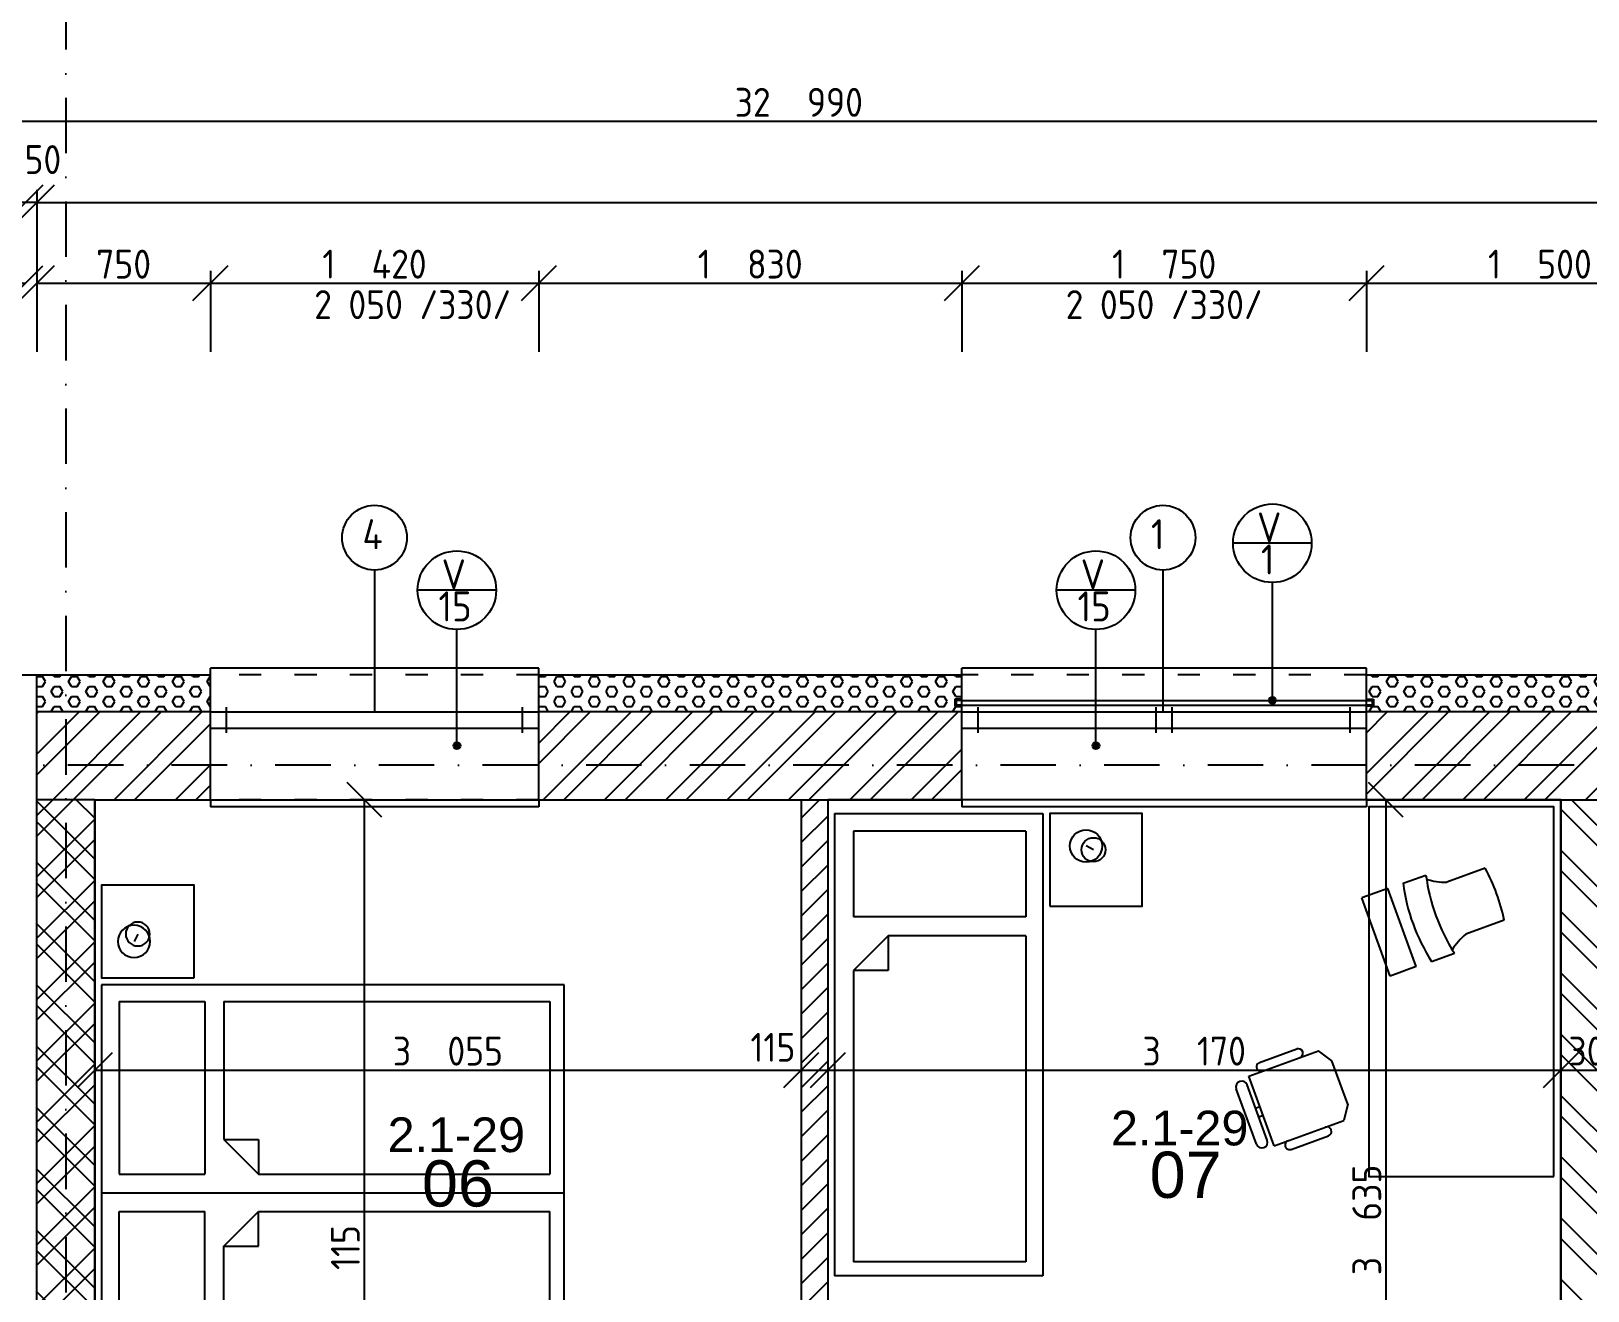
# Model space of a CAD drawing. Extents: x 4511820 to 5180432, y -1526536 to -944957.
# Drawn here: x 5007426 to 5014158, y -1247309 to -1241859 of the extents above; entities that cross this region are included whole.
import ezdxf

# ---------------------------------------------------------------- set-up
doc = ezdxf.new("R2010")
doc.units = 0
doc.header["$MEASUREMENT"] = 0
doc.linetypes.add('ACAD_ISO03W100', pattern=[30, 12, -18])
doc.linetypes.add('BODKOCIARKOVANA_3', pattern=[5.6, 3, -1.3, 0, -1.3])
doc.layers.get('0').update_dxf_attribs({"linetype": 'CONTINUOUS'})
doc.layers.get('Defpoints').update_dxf_attribs({"color": 61, "linetype": 'CONTINUOUS'})
for name, color, linetype in [('KÓTY', 4, 'CONTINUOUS'), ('MÚRY', 1, 'CONTINUOUS'), ('OKNÁ', 143, 'CONTINUOUS'), ('osi', 253, 'CONTINUOUS'), ('Plochy', 41, 'CONTINUOUS'), ('POPIS', 7, 'CONTINUOUS'), ('TENKÁ', 7, 'CONTINUOUS'), ('ZARIADENIE', 47, 'CONTINUOUS'), ('ŠRAFY', 82, 'CONTINUOUS')]:
    doc.layers.add(name, color=color, linetype=linetype)
doc.styles.add('ARIAL', font='arial.ttf')
doc.styles.add('STYLE1', font='isocp.shx')
doc.dimstyles.new('STANDARD-50', dxfattribs={"dimtxt": 125, "dimasz": 150, "dimexe": 10, "dimexo": 200, "dimgap": 20, "dimtad": 1, "dimdsep": 46, "dimlunit": 6, "dimtxsty": 'STYLE1', "dimblk1": 'OBLIQUE', "dimblk2": 'OBLIQUE', "dimsah": 1, "dimcen": 2.5, "dimse1": 1, "dimse2": 1, "dimadec": 0, "dimazin": 0, "dimtfac": 1, "dimtmove": 1, "dimatfit": 3, "dimldrblk": 'OBLIQUE', "dimfxl": 1, "dimtolj": 1, "dimtzin": 0, "dimarcsym": 0})
pattern_1 = [(45, (584112, 2493.08), (-132.5825215, 132.5825215), []), (45, (584200.39, 2493.08), (-132.5825215, 132.5825215), [])]
pattern_2 = [(0, (0, -89070.035), (0, 43.3012702), [25, -50]), (120, (0, -89070.035), (-37.5, -21.6506351), [25, -50]), (60, (25, -89070.035), (-37.5, 21.6506351), [25, -50])]

# ---------------------------------------------------------------- blocks, each defined once
blk = doc.blocks.new('_OBLIQUE')
at = {"color": 0, "linetype": 'ByBlock'}
blk.add_line((-0.5, -0.5), (0.5, 0.5), dxfattribs=at)
blk = doc.blocks.new('*D13954')
at = {"layer": 'Defpoints', "color": 0}
for p in [(5027241, -1241679.2), (4994251, -1242249.7), (4994251, -1242249.7)]:
    blk.add_point(p, dxfattribs=at)
at = {"layer": 'KÓTY', "color": 0, "lineweight": -2}
blk.add_line((5027241, -1242249.7), (4994251, -1242249.7), dxfattribs=at)
at = {"layer": 'KÓTY', "color": 0, "linetype": 'ByBlock', "lineweight": -2, "xscale": 150, "yscale": 150, "zscale": 150, "rotation": 180}
blk.add_blockref('_OBLIQUE', (4994251, -1242249.7), dxfattribs=at)
at = {"layer": 'KÓTY', "color": 0, "linetype": 'ByBlock', "lineweight": -2, "xscale": 150, "yscale": 150, "zscale": 150}
blk.add_blockref('_OBLIQUE', (5027241, -1242249.7), dxfattribs=at)
at = {"layer": 'KÓTY', "color": 0, "insert": (5010746, -1242167.1), "char_height": 125, "attachment_point": 5, "style": 'STYLE1'}
blk.add_mtext('\\A1;32ﾠ990', dxfattribs=at)
blk = doc.blocks.new('*D13955')
at = {"layer": 'Defpoints', "color": 0}
for p in [(5027241, -1242599.7), (5007451, -1244804.2), (5027241, -1244804.2)]:
    blk.add_point(p, dxfattribs=at)
at = {"layer": 'KÓTY', "color": 0, "lineweight": -2}
blk.add_line((5007451, -1242599.7), (5027241, -1242599.7), dxfattribs=at)
at = {"layer": 'KÓTY', "color": 0, "linetype": 'ByBlock', "lineweight": -2, "xscale": 150, "yscale": 150, "zscale": 150, "rotation": 180}
blk.add_blockref('_OBLIQUE', (5007451, -1242599.7), dxfattribs=at)
at = {"layer": 'KÓTY', "color": 0, "linetype": 'ByBlock', "lineweight": -2, "xscale": 150, "yscale": 150, "zscale": 150}
blk.add_blockref('_OBLIQUE', (5027241, -1242599.7), dxfattribs=at)
at = {"layer": 'KÓTY', "color": 0, "insert": (5017346, -1242517.1), "char_height": 125, "attachment_point": 5, "style": 'STYLE1'}
blk.add_mtext('\\A1;19ﾠ790', dxfattribs=at)
blk = doc.blocks.new('*D13956')
at = {"layer": 'Defpoints', "color": 0}
for p in [(5007401, -1242599.7), (5007401, -1244804.2), (5007451, -1244804.2)]:
    blk.add_point(p, dxfattribs=at)
at = {"layer": 'KÓTY', "color": 0, "lineweight": -2}
blk.add_line((5007451, -1242599.7), (5007401, -1242599.7), dxfattribs=at)
at = {"layer": 'KÓTY', "color": 0, "linetype": 'ByBlock', "lineweight": -2, "xscale": 150, "yscale": 150, "zscale": 150, "rotation": 180}
blk.add_blockref('_OBLIQUE', (5007401, -1242599.7), dxfattribs=at)
at = {"layer": 'KÓTY', "color": 0, "linetype": 'ByBlock', "lineweight": -2, "xscale": 150, "yscale": 150, "zscale": 150}
blk.add_blockref('_OBLIQUE', (5007451, -1242599.7), dxfattribs=at)
at = {"layer": 'KÓTY', "color": 0, "insert": (5007476.8, -1242414.7), "char_height": 125, "attachment_point": 5, "style": 'STYLE1'}
blk.add_mtext('\\A1;50', dxfattribs=at)
blk = doc.blocks.new('*D13957')
at = {"layer": 'Defpoints', "color": 0}
for p in [(4994251, -1242599.7), (4994251, -1244804.2), (5007401, -1244804.2)]:
    blk.add_point(p, dxfattribs=at)
at = {"layer": 'KÓTY', "color": 0, "lineweight": -2}
blk.add_line((5007401, -1242599.7), (4994251, -1242599.7), dxfattribs=at)
at = {"layer": 'KÓTY', "color": 0, "linetype": 'ByBlock', "lineweight": -2, "xscale": 150, "yscale": 150, "zscale": 150, "rotation": 180}
blk.add_blockref('_OBLIQUE', (4994251, -1242599.7), dxfattribs=at)
at = {"layer": 'KÓTY', "color": 0, "linetype": 'ByBlock', "lineweight": -2, "xscale": 150, "yscale": 150, "zscale": 150}
blk.add_blockref('_OBLIQUE', (5007401, -1242599.7), dxfattribs=at)
at = {"layer": 'KÓTY', "color": 0, "insert": (5000826, -1242517.1), "char_height": 125, "attachment_point": 5, "style": 'STYLE1'}
blk.add_mtext('\\A1;13ﾠ150', dxfattribs=at)
blk = doc.blocks.new('*D13964')
at = {"layer": 'Defpoints', "color": 0}
for p in [(5007401, -1242949.7), (5006651, -1244804.2), (5007401, -1244804.2)]:
    blk.add_point(p, dxfattribs=at)
at = {"layer": 'KÓTY', "color": 0, "lineweight": -2}
blk.add_line((5006651, -1242949.7), (5007401, -1242949.7), dxfattribs=at)
at = {"layer": 'KÓTY', "color": 0, "linetype": 'ByBlock', "lineweight": -2, "xscale": 150, "yscale": 150, "zscale": 150, "rotation": 180}
blk.add_blockref('_OBLIQUE', (5006651, -1242949.7), dxfattribs=at)
at = {"layer": 'KÓTY', "color": 0, "linetype": 'ByBlock', "lineweight": -2, "xscale": 150, "yscale": 150, "zscale": 150}
blk.add_blockref('_OBLIQUE', (5007401, -1242949.7), dxfattribs=at)
at = {"layer": 'KÓTY', "color": 0, "insert": (5007026, -1242867.2), "char_height": 125, "attachment_point": 5, "style": 'STYLE1'}
blk.add_mtext('\\A1;750', dxfattribs=at)
blk = doc.blocks.new('*D13965')
at = {"layer": 'Defpoints', "color": 0}
for p in [(5008201, -1242949.7), (5007451, -1244804.2), (5008201, -1244804.2)]:
    blk.add_point(p, dxfattribs=at)
at = {"layer": 'KÓTY', "color": 0, "lineweight": -2}
blk.add_line((5007451, -1242949.7), (5008201, -1242949.7), dxfattribs=at)
at = {"layer": 'KÓTY', "color": 0, "linetype": 'ByBlock', "lineweight": -2, "xscale": 150, "yscale": 150, "zscale": 150, "rotation": 180}
blk.add_blockref('_OBLIQUE', (5007451, -1242949.7), dxfattribs=at)
at = {"layer": 'KÓTY', "color": 0, "linetype": 'ByBlock', "lineweight": -2, "xscale": 150, "yscale": 150, "zscale": 150}
blk.add_blockref('_OBLIQUE', (5008201, -1242949.7), dxfattribs=at)
at = {"layer": 'KÓTY', "color": 0, "insert": (5007826, -1242867.2), "char_height": 125, "attachment_point": 5, "style": 'STYLE1'}
blk.add_mtext('\\A1;750', dxfattribs=at)
blk = doc.blocks.new('*D13966')
at = {"layer": 'Defpoints', "color": 0}
for p in [(5009621, -1242949.7), (5008201, -1244804.2), (5009621, -1244804.2)]:
    blk.add_point(p, dxfattribs=at)
at = {"layer": 'KÓTY', "color": 0, "lineweight": -2}
blk.add_line((5008201, -1242949.7), (5009621, -1242949.7), dxfattribs=at)
at = {"layer": 'KÓTY', "color": 0, "linetype": 'ByBlock', "lineweight": -2, "xscale": 150, "yscale": 150, "zscale": 150, "rotation": 180}
blk.add_blockref('_OBLIQUE', (5008201, -1242949.7), dxfattribs=at)
at = {"layer": 'KÓTY', "color": 0, "linetype": 'ByBlock', "lineweight": -2, "xscale": 150, "yscale": 150, "zscale": 150}
blk.add_blockref('_OBLIQUE', (5009621, -1242949.7), dxfattribs=at)
at = {"layer": 'KÓTY', "color": 0, "insert": (5008911, -1242867.1), "char_height": 125, "attachment_point": 5, "style": 'STYLE1'}
blk.add_mtext('\\A1;1ﾠ420', dxfattribs=at)
blk = doc.blocks.new('*D13967')
at = {"layer": 'Defpoints', "color": 0}
for p in [(5011451, -1242949.7), (5009621, -1244804.2), (5011451, -1244804.2)]:
    blk.add_point(p, dxfattribs=at)
at = {"layer": 'KÓTY', "color": 0, "lineweight": -2}
blk.add_line((5009621, -1242949.7), (5011451, -1242949.7), dxfattribs=at)
at = {"layer": 'KÓTY', "color": 0, "linetype": 'ByBlock', "lineweight": -2, "xscale": 150, "yscale": 150, "zscale": 150, "rotation": 180}
blk.add_blockref('_OBLIQUE', (5009621, -1242949.7), dxfattribs=at)
at = {"layer": 'KÓTY', "color": 0, "linetype": 'ByBlock', "lineweight": -2, "xscale": 150, "yscale": 150, "zscale": 150}
blk.add_blockref('_OBLIQUE', (5011451, -1242949.7), dxfattribs=at)
at = {"layer": 'KÓTY', "color": 0, "insert": (5010536, -1242867.1), "char_height": 125, "attachment_point": 5, "style": 'STYLE1'}
blk.add_mtext('\\A1;1ﾠ830', dxfattribs=at)
blk = doc.blocks.new('*D13968')
at = {"layer": 'Defpoints', "color": 0}
for p in [(5013201, -1242949.7), (5011451, -1244804.2), (5013201, -1244804.2)]:
    blk.add_point(p, dxfattribs=at)
at = {"layer": 'KÓTY', "color": 0, "lineweight": -2}
blk.add_line((5011451, -1242949.7), (5013201, -1242949.7), dxfattribs=at)
at = {"layer": 'KÓTY', "color": 0, "linetype": 'ByBlock', "lineweight": -2, "xscale": 150, "yscale": 150, "zscale": 150, "rotation": 180}
blk.add_blockref('_OBLIQUE', (5011451, -1242949.7), dxfattribs=at)
at = {"layer": 'KÓTY', "color": 0, "linetype": 'ByBlock', "lineweight": -2, "xscale": 150, "yscale": 150, "zscale": 150}
blk.add_blockref('_OBLIQUE', (5013201, -1242949.7), dxfattribs=at)
at = {"layer": 'KÓTY', "color": 0, "insert": (5012326, -1242867.1), "char_height": 125, "attachment_point": 5, "style": 'STYLE1'}
blk.add_mtext('\\A1;1ﾠ750', dxfattribs=at)
blk = doc.blocks.new('*D14083')
at = {"layer": 'Defpoints', "color": 0}
for p in [(5014701, -1242949.7), (5013201, -1244804.2), (5014701, -1244804.2)]:
    blk.add_point(p, dxfattribs=at)
at = {"layer": 'KÓTY', "color": 0, "lineweight": -2}
blk.add_line((5013201, -1242949.7), (5014701, -1242949.7), dxfattribs=at)
at = {"layer": 'KÓTY', "color": 0, "linetype": 'ByBlock', "lineweight": -2, "xscale": 150, "yscale": 150, "zscale": 150, "rotation": 180}
blk.add_blockref('_OBLIQUE', (5013201, -1242949.7), dxfattribs=at)
at = {"layer": 'KÓTY', "color": 0, "linetype": 'ByBlock', "lineweight": -2, "xscale": 150, "yscale": 150, "zscale": 150}
blk.add_blockref('_OBLIQUE', (5014701, -1242949.7), dxfattribs=at)
at = {"layer": 'KÓTY', "color": 0, "insert": (5013951, -1242867.1), "char_height": 125, "attachment_point": 5, "style": 'STYLE1'}
blk.add_mtext('\\A1;1ﾠ500', dxfattribs=at)
blk = doc.blocks.new('*D30517')
at = {"layer": 'Defpoints', "color": 0}
for p in [(5027241, -1241679.2), (4994251, -1242249.7), (4994251, -1242249.7)]:
    blk.add_point(p, dxfattribs=at)
at = {"layer": 'KÓTY', "color": 0, "lineweight": -2}
blk.add_line((5027241, -1242249.7), (4994251, -1242249.7), dxfattribs=at)
at = {"layer": 'KÓTY', "color": 0, "linetype": 'ByBlock', "lineweight": -2, "xscale": 150, "yscale": 150, "zscale": 150, "rotation": 180}
blk.add_blockref('_OBLIQUE', (4994251, -1242249.7), dxfattribs=at)
at = {"layer": 'KÓTY', "color": 0, "linetype": 'ByBlock', "lineweight": -2, "xscale": 150, "yscale": 150, "zscale": 150}
blk.add_blockref('_OBLIQUE', (5027241, -1242249.7), dxfattribs=at)
at = {"layer": 'KÓTY', "color": 0, "insert": (5010746, -1242167.1), "char_height": 125, "attachment_point": 5, "style": 'STYLE1'}
blk.add_mtext('\\A1;32ﾠ990', dxfattribs=at)
blk = doc.blocks.new('*D30518')
at = {"layer": 'Defpoints', "color": 0}
for p in [(5027241, -1242599.7), (5007451, -1244804.2), (5027241, -1244804.2)]:
    blk.add_point(p, dxfattribs=at)
at = {"layer": 'KÓTY', "color": 0, "lineweight": -2}
blk.add_line((5007451, -1242599.7), (5027241, -1242599.7), dxfattribs=at)
at = {"layer": 'KÓTY', "color": 0, "linetype": 'ByBlock', "lineweight": -2, "xscale": 150, "yscale": 150, "zscale": 150, "rotation": 180}
blk.add_blockref('_OBLIQUE', (5007451, -1242599.7), dxfattribs=at)
at = {"layer": 'KÓTY', "color": 0, "linetype": 'ByBlock', "lineweight": -2, "xscale": 150, "yscale": 150, "zscale": 150}
blk.add_blockref('_OBLIQUE', (5027241, -1242599.7), dxfattribs=at)
at = {"layer": 'KÓTY', "color": 0, "insert": (5017346, -1242517.1), "char_height": 125, "attachment_point": 5, "style": 'STYLE1'}
blk.add_mtext('\\A1;19ﾠ790', dxfattribs=at)
blk = doc.blocks.new('*D30519')
at = {"layer": 'Defpoints', "color": 0}
for p in [(5007401, -1242599.7), (5007401, -1244804.2), (5007451, -1244804.2)]:
    blk.add_point(p, dxfattribs=at)
at = {"layer": 'KÓTY', "color": 0, "lineweight": -2}
blk.add_line((5007451, -1242599.7), (5007401, -1242599.7), dxfattribs=at)
at = {"layer": 'KÓTY', "color": 0, "linetype": 'ByBlock', "lineweight": -2, "xscale": 150, "yscale": 150, "zscale": 150, "rotation": 180}
blk.add_blockref('_OBLIQUE', (5007401, -1242599.7), dxfattribs=at)
at = {"layer": 'KÓTY', "color": 0, "linetype": 'ByBlock', "lineweight": -2, "xscale": 150, "yscale": 150, "zscale": 150}
blk.add_blockref('_OBLIQUE', (5007451, -1242599.7), dxfattribs=at)
at = {"layer": 'KÓTY', "color": 0, "insert": (5007476.8, -1242414.7), "char_height": 125, "attachment_point": 5, "style": 'STYLE1'}
blk.add_mtext('\\A1;50', dxfattribs=at)
blk = doc.blocks.new('*D30520')
at = {"layer": 'Defpoints', "color": 0}
for p in [(4994251, -1242599.7), (4994251, -1244804.2), (5007401, -1244804.2)]:
    blk.add_point(p, dxfattribs=at)
at = {"layer": 'KÓTY', "color": 0, "lineweight": -2}
blk.add_line((5007401, -1242599.7), (4994251, -1242599.7), dxfattribs=at)
at = {"layer": 'KÓTY', "color": 0, "linetype": 'ByBlock', "lineweight": -2, "xscale": 150, "yscale": 150, "zscale": 150, "rotation": 180}
blk.add_blockref('_OBLIQUE', (4994251, -1242599.7), dxfattribs=at)
at = {"layer": 'KÓTY', "color": 0, "linetype": 'ByBlock', "lineweight": -2, "xscale": 150, "yscale": 150, "zscale": 150}
blk.add_blockref('_OBLIQUE', (5007401, -1242599.7), dxfattribs=at)
at = {"layer": 'KÓTY', "color": 0, "insert": (5000826, -1242517.1), "char_height": 125, "attachment_point": 5, "style": 'STYLE1'}
blk.add_mtext('\\A1;13ﾠ150', dxfattribs=at)
blk = doc.blocks.new('*D30528')
at = {"layer": 'Defpoints', "color": 0}
for p in [(5007401, -1242949.7), (5006651, -1244804.2), (5007401, -1244804.2)]:
    blk.add_point(p, dxfattribs=at)
at = {"layer": 'KÓTY', "color": 0, "lineweight": -2}
blk.add_line((5006651, -1242949.7), (5007401, -1242949.7), dxfattribs=at)
at = {"layer": 'KÓTY', "color": 0, "linetype": 'ByBlock', "lineweight": -2, "xscale": 150, "yscale": 150, "zscale": 150, "rotation": 180}
blk.add_blockref('_OBLIQUE', (5006651, -1242949.7), dxfattribs=at)
at = {"layer": 'KÓTY', "color": 0, "linetype": 'ByBlock', "lineweight": -2, "xscale": 150, "yscale": 150, "zscale": 150}
blk.add_blockref('_OBLIQUE', (5007401, -1242949.7), dxfattribs=at)
at = {"layer": 'KÓTY', "color": 0, "insert": (5007026, -1242867.2), "char_height": 125, "attachment_point": 5, "style": 'STYLE1'}
blk.add_mtext('\\A1;750', dxfattribs=at)
blk = doc.blocks.new('*D30529')
at = {"layer": 'Defpoints', "color": 0}
for p in [(5008201, -1242949.7), (5007451, -1244804.2), (5008201, -1244804.2)]:
    blk.add_point(p, dxfattribs=at)
at = {"layer": 'KÓTY', "color": 0, "lineweight": -2}
blk.add_line((5007451, -1242949.7), (5008201, -1242949.7), dxfattribs=at)
at = {"layer": 'KÓTY', "color": 0, "linetype": 'ByBlock', "lineweight": -2, "xscale": 150, "yscale": 150, "zscale": 150, "rotation": 180}
blk.add_blockref('_OBLIQUE', (5007451, -1242949.7), dxfattribs=at)
at = {"layer": 'KÓTY', "color": 0, "linetype": 'ByBlock', "lineweight": -2, "xscale": 150, "yscale": 150, "zscale": 150}
blk.add_blockref('_OBLIQUE', (5008201, -1242949.7), dxfattribs=at)
at = {"layer": 'KÓTY', "color": 0, "insert": (5007826, -1242867.2), "char_height": 125, "attachment_point": 5, "style": 'STYLE1'}
blk.add_mtext('\\A1;750', dxfattribs=at)
blk = doc.blocks.new('*D30530')
at = {"layer": 'Defpoints', "color": 0}
for p in [(5009621, -1242949.7), (5008201, -1244804.2), (5009621, -1244804.2)]:
    blk.add_point(p, dxfattribs=at)
at = {"layer": 'KÓTY', "color": 0, "lineweight": -2}
blk.add_line((5008201, -1242949.7), (5009621, -1242949.7), dxfattribs=at)
at = {"layer": 'KÓTY', "color": 0, "linetype": 'ByBlock', "lineweight": -2, "xscale": 150, "yscale": 150, "zscale": 150, "rotation": 180}
blk.add_blockref('_OBLIQUE', (5008201, -1242949.7), dxfattribs=at)
at = {"layer": 'KÓTY', "color": 0, "linetype": 'ByBlock', "lineweight": -2, "xscale": 150, "yscale": 150, "zscale": 150}
blk.add_blockref('_OBLIQUE', (5009621, -1242949.7), dxfattribs=at)
at = {"layer": 'KÓTY', "color": 0, "insert": (5008911, -1242867.1), "char_height": 125, "attachment_point": 5, "style": 'STYLE1'}
blk.add_mtext('\\A1;1ﾠ420', dxfattribs=at)
blk = doc.blocks.new('*D30531')
at = {"layer": 'Defpoints', "color": 0}
for p in [(5011451, -1242949.7), (5009621, -1244804.2), (5011451, -1244804.2)]:
    blk.add_point(p, dxfattribs=at)
at = {"layer": 'KÓTY', "color": 0, "lineweight": -2}
blk.add_line((5009621, -1242949.7), (5011451, -1242949.7), dxfattribs=at)
at = {"layer": 'KÓTY', "color": 0, "linetype": 'ByBlock', "lineweight": -2, "xscale": 150, "yscale": 150, "zscale": 150, "rotation": 180}
blk.add_blockref('_OBLIQUE', (5009621, -1242949.7), dxfattribs=at)
at = {"layer": 'KÓTY', "color": 0, "linetype": 'ByBlock', "lineweight": -2, "xscale": 150, "yscale": 150, "zscale": 150}
blk.add_blockref('_OBLIQUE', (5011451, -1242949.7), dxfattribs=at)
at = {"layer": 'KÓTY', "color": 0, "insert": (5010536, -1242867.1), "char_height": 125, "attachment_point": 5, "style": 'STYLE1'}
blk.add_mtext('\\A1;1ﾠ830', dxfattribs=at)
blk = doc.blocks.new('*D30532')
at = {"layer": 'Defpoints', "color": 0}
for p in [(5013201, -1242949.7), (5011451, -1244804.2), (5013201, -1244804.2)]:
    blk.add_point(p, dxfattribs=at)
at = {"layer": 'KÓTY', "color": 0, "lineweight": -2}
blk.add_line((5011451, -1242949.7), (5013201, -1242949.7), dxfattribs=at)
at = {"layer": 'KÓTY', "color": 0, "linetype": 'ByBlock', "lineweight": -2, "xscale": 150, "yscale": 150, "zscale": 150, "rotation": 180}
blk.add_blockref('_OBLIQUE', (5011451, -1242949.7), dxfattribs=at)
at = {"layer": 'KÓTY', "color": 0, "linetype": 'ByBlock', "lineweight": -2, "xscale": 150, "yscale": 150, "zscale": 150}
blk.add_blockref('_OBLIQUE', (5013201, -1242949.7), dxfattribs=at)
at = {"layer": 'KÓTY', "color": 0, "insert": (5012326, -1242867.1), "char_height": 125, "attachment_point": 5, "style": 'STYLE1'}
blk.add_mtext('\\A1;1ﾠ750', dxfattribs=at)
blk = doc.blocks.new('*D30533')
at = {"layer": 'Defpoints', "color": 0}
for p in [(5017951, -1242949.7), (5013201, -1244804.2), (5017951, -1244804.2)]:
    blk.add_point(p, dxfattribs=at)
at = {"layer": 'KÓTY', "color": 0, "lineweight": -2}
blk.add_line((5013201, -1242949.7), (5017951, -1242949.7), dxfattribs=at)
at = {"layer": 'KÓTY', "color": 0, "linetype": 'ByBlock', "lineweight": -2, "xscale": 150, "yscale": 150, "zscale": 150, "rotation": 180}
blk.add_blockref('_OBLIQUE', (5013201, -1242949.7), dxfattribs=at)
at = {"layer": 'KÓTY', "color": 0, "linetype": 'ByBlock', "lineweight": -2, "xscale": 150, "yscale": 150, "zscale": 150}
blk.add_blockref('_OBLIQUE', (5017951, -1242949.7), dxfattribs=at)
at = {"layer": 'KÓTY', "color": 0, "insert": (5015576, -1242867.1), "char_height": 125, "attachment_point": 5, "style": 'STYLE1'}
blk.add_mtext('\\A1;4ﾠ750', dxfattribs=at)
blk = doc.blocks.new('JEDNOPOSTEL')
at = {"layer": 'ZARIADENIE', "ltscale": 0.25}
for p, q in [((4449069, -1322230.2), (4447069, -1322230.2)), ((4447069, -1323130.2), (4447069, -1322230.2)), ((4449069, -1322230.2), (4449069, -1323130.2)), ((4449069, -1323130.2), (4447069, -1323130.2)), ((4448913, -1323349.6), (4448929.1, -1323317.4))]:
    blk.add_line(p, q, dxfattribs=at)
at = {"layer": 'ZARIADENIE', "color": 76, "ltscale": 0.25}
for p, q in [((4448390.6, -1322311.3), (4447130.6, -1322311.3)), ((4447130.6, -1323056.9), (4447130.6, -1322311.3)), ((4448540.6, -1322461.3), (4448390.6, -1322311.3)), ((4448390.6, -1322461.3), (4448390.6, -1322311.3)), ((4448992.6, -1322311.3), (4448623.3, -1322311.3)), ((4448623.3, -1323056.9), (4448623.3, -1322311.3)), ((4448992.6, -1323056.9), (4448992.6, -1322311.3)), ((4448540.6, -1322461.3), (4448390.6, -1322461.3)), ((4448540.6, -1323056.9), (4448540.6, -1322461.3)), ((4448540.6, -1323056.9), (4447130.6, -1323056.9)), ((4448992.6, -1323056.9), (4448623.3, -1323056.9))]:
    blk.add_line(p, q, dxfattribs=at)
at = {"layer": 'ZARIADENIE'}
blk.add_lwpolyline([(4448669, -1323160.2), (4448669, -1323560.2), (4449069, -1323560.2), (4449069, -1323160.2)], close=True, dxfattribs=at)
at = {"layer": 'ZARIADENIE', "ltscale": 0.25}
for centre, radius in [((4448929.1, -1323317.4), 69.7), ((4448913, -1323349.6), 51.9)]:
    blk.add_circle(centre, radius, dxfattribs=at)
blk = doc.blocks.new('DVOJPOSTEL')
at = {"layer": 'ZARIADENIE', "ltscale": 0.25}
for p, q in [((4444359, -1314665.2), (4444359, -1312665.2)), ((4444359, -1312665.2), (4446159, -1312665.2)), ((4445259, -1312665.2), (4445259, -1314665.2)), ((4446159, -1312665.2), (4446159, -1314665.2)), ((4444139.6, -1312821.2), (4444171.8, -1312805.1)), ((4446378.4, -1312821.2), (4446346.2, -1312805.1)), ((4446159, -1314665.2), (4444359, -1314665.2))]:
    blk.add_line(p, q, dxfattribs=at)
at = {"layer": 'ZARIADENIE', "color": 76, "ltscale": 0.25}
for p, q in [((4444432.3, -1312741.6), (4445177.9, -1312741.6)), ((4444432.3, -1312741.6), (4444432.3, -1313110.9)), ((4445177.9, -1312741.6), (4445177.9, -1313110.9)), ((4446085.7, -1312741.6), (4445340.1, -1312741.6)), ((4445340.1, -1312741.6), (4445340.1, -1313110.9)), ((4446085.7, -1312741.6), (4446085.7, -1313110.9)), ((4444432.3, -1313110.9), (4445177.9, -1313110.9)), ((4446085.7, -1313110.9), (4445340.1, -1313110.9)), ((4444432.3, -1313193.6), (4444432.3, -1314603.6)), ((4444432.3, -1313193.6), (4445027.9, -1313193.6)), ((4445027.9, -1313193.6), (4445177.9, -1313343.6)), ((4445027.9, -1313193.6), (4445027.9, -1313343.6)), ((4445490.1, -1313193.6), (4445340.1, -1313343.6)), ((4446085.7, -1313193.6), (4445490.1, -1313193.6)), ((4445490.1, -1313193.6), (4445490.1, -1313343.6)), ((4446085.7, -1313193.6), (4446085.7, -1314603.6)), ((4445027.9, -1313343.6), (4445177.9, -1313343.6)), ((4445177.9, -1313343.6), (4445177.9, -1314603.6)), ((4445340.1, -1313343.6), (4445340.1, -1314603.6)), ((4445490.1, -1313343.6), (4445340.1, -1313343.6)), ((4444432.3, -1314603.6), (4445177.9, -1314603.6)), ((4446085.7, -1314603.6), (4445340.1, -1314603.6))]:
    blk.add_line(p, q, dxfattribs=at)
at = {"layer": 'ZARIADENIE'}
for points in [[(4444329, -1313065.2), (4443929, -1313065.2), (4443929, -1312665.2), (4444329, -1312665.2)], [(4446189, -1313065.2), (4446589, -1313065.2), (4446589, -1312665.2), (4446189, -1312665.2)]]:
    blk.add_lwpolyline(points, close=True, dxfattribs=at)
at = {"layer": 'ZARIADENIE', "ltscale": 0.25}
for centre, radius in [((4444139.6, -1312821.2), 51.9), ((4444171.8, -1312805.1), 69.7), ((4446346.2, -1312805.1), 69.7), ((4446378.4, -1312821.2), 51.9)]:
    blk.add_circle(centre, radius, dxfattribs=at)
blk = doc.blocks.new('*D30976')
at = {"layer": 'Defpoints', "color": 0}
for p in [(5007701, -1246354), (5010756, -1246354), (5010756, -1246354)]:
    blk.add_point(p, dxfattribs=at)
at = {"layer": 'KÓTY', "color": 0, "lineweight": -2}
blk.add_line((5007701, -1246354), (5010756, -1246354), dxfattribs=at)
at = {"layer": 'KÓTY', "color": 0, "linetype": 'ByBlock', "lineweight": -2, "xscale": 150, "yscale": 150, "zscale": 150, "rotation": 180}
blk.add_blockref('_OBLIQUE', (5007701, -1246354), dxfattribs=at)
at = {"layer": 'KÓTY', "color": 0, "linetype": 'ByBlock', "lineweight": -2, "xscale": 150, "yscale": 150, "zscale": 150}
blk.add_blockref('_OBLIQUE', (5010756, -1246354), dxfattribs=at)
at = {"layer": 'KÓTY', "color": 0, "insert": (5009228.5, -1246271.5), "char_height": 125, "attachment_point": 5, "style": 'STYLE1'}
blk.add_mtext('\\A1;3ﾠ055', dxfattribs=at)
blk = doc.blocks.new('*D30977')
at = {"layer": 'Defpoints', "color": 0}
for p in [(5010756, -1246354), (5010871, -1246354), (5010871, -1246354)]:
    blk.add_point(p, dxfattribs=at)
at = {"layer": 'KÓTY', "color": 0, "lineweight": -2}
blk.add_line((5010756, -1246354), (5010871, -1246354), dxfattribs=at)
at = {"layer": 'KÓTY', "color": 0, "linetype": 'ByBlock', "lineweight": -2, "xscale": 150, "yscale": 150, "zscale": 150, "rotation": 180}
blk.add_blockref('_OBLIQUE', (5010756, -1246354), dxfattribs=at)
at = {"layer": 'KÓTY', "color": 0, "linetype": 'ByBlock', "lineweight": -2, "xscale": 150, "yscale": 150, "zscale": 150}
blk.add_blockref('_OBLIQUE', (5010871, -1246354), dxfattribs=at)
at = {"layer": 'KÓTY', "color": 0, "insert": (5010634, -1246255), "char_height": 125, "attachment_point": 5, "style": 'STYLE1'}
blk.add_mtext('\\A1;115', dxfattribs=at)
blk = doc.blocks.new('*D30978')
at = {"layer": 'Defpoints', "color": 0}
for p in [(5010871, -1246354), (5014041, -1246354), (5014041, -1246354)]:
    blk.add_point(p, dxfattribs=at)
at = {"layer": 'KÓTY', "color": 0, "lineweight": -2}
blk.add_line((5010871, -1246354), (5014041, -1246354), dxfattribs=at)
at = {"layer": 'KÓTY', "color": 0, "linetype": 'ByBlock', "lineweight": -2, "xscale": 150, "yscale": 150, "zscale": 150, "rotation": 180}
blk.add_blockref('_OBLIQUE', (5010871, -1246354), dxfattribs=at)
at = {"layer": 'KÓTY', "color": 0, "linetype": 'ByBlock', "lineweight": -2, "xscale": 150, "yscale": 150, "zscale": 150}
blk.add_blockref('_OBLIQUE', (5014041, -1246354), dxfattribs=at)
at = {"layer": 'KÓTY', "color": 0, "insert": (5012456, -1246271.5), "char_height": 125, "attachment_point": 5, "style": 'STYLE1'}
blk.add_mtext('\\A1;3ﾠ170', dxfattribs=at)
blk = doc.blocks.new('*D30979')
at = {"layer": 'Defpoints', "color": 0}
for p in [(5014041, -1246354), (5014341, -1246354), (5014341, -1246354)]:
    blk.add_point(p, dxfattribs=at)
at = {"layer": 'KÓTY', "color": 0, "lineweight": -2}
blk.add_line((5014041, -1246354), (5014341, -1246354), dxfattribs=at)
at = {"layer": 'KÓTY', "color": 0, "linetype": 'ByBlock', "lineweight": -2, "xscale": 150, "yscale": 150, "zscale": 150, "rotation": 180}
blk.add_blockref('_OBLIQUE', (5014041, -1246354), dxfattribs=at)
at = {"layer": 'KÓTY', "color": 0, "linetype": 'ByBlock', "lineweight": -2, "xscale": 150, "yscale": 150, "zscale": 150}
blk.add_blockref('_OBLIQUE', (5014341, -1246354), dxfattribs=at)
at = {"layer": 'KÓTY', "color": 0, "insert": (5014191, -1246271.5), "char_height": 125, "attachment_point": 5, "style": 'STYLE1'}
blk.add_mtext('\\A1;300', dxfattribs=at)
blk = doc.blocks.new('*D31067')
at = {"layer": 'Defpoints', "color": 0}
for p in [(5008867.5, -1245184.2), (5009907.5, -1245184.2), (5009907.5, -1249299.2)]:
    blk.add_point(p, dxfattribs=at)
at = {"layer": 'KÓTY', "color": 0, "lineweight": -2}
blk.add_line((5008867.5, -1249299.2), (5008867.5, -1245184.2), dxfattribs=at)
at = {"layer": 'KÓTY', "color": 0, "linetype": 'ByBlock', "lineweight": -2, "xscale": 150, "yscale": 150, "zscale": 150}
for p, rotation in [((5008867.5, -1245184.2), 90), ((5008867.5, -1249299.2), 270)]:
    blk.add_blockref('_OBLIQUE', p, dxfattribs=dict(at, rotation=rotation))
at = {"layer": 'KÓTY', "color": 0, "insert": (5008785, -1247241.7), "char_height": 125, "attachment_point": 5, "rotation": 90, "style": 'STYLE1'}
blk.add_mtext('\\A1;4ﾠ115', dxfattribs=at)
blk = doc.blocks.new('*D31086')
at = {"layer": 'Defpoints', "color": 0}
for p in [(5012834.5, -1245184.2), (5012834.5, -1248819.2), (5013285, -1248819.2)]:
    blk.add_point(p, dxfattribs=at)
at = {"layer": 'KÓTY', "color": 0, "lineweight": -2}
blk.add_line((5013285, -1245184.2), (5013285, -1248819.2), dxfattribs=at)
at = {"layer": 'KÓTY', "color": 0, "linetype": 'ByBlock', "lineweight": -2, "xscale": 150, "yscale": 150, "zscale": 150}
for p, rotation in [((5013285, -1245184.2), 90), ((5013285, -1248819.2), 270)]:
    blk.add_blockref('_OBLIQUE', p, dxfattribs=dict(at, rotation=rotation))
at = {"layer": 'KÓTY', "color": 0, "insert": (5013202.5, -1247001.7), "char_height": 125, "attachment_point": 5, "rotation": 90, "style": 'STYLE1'}
blk.add_mtext('\\A1;3ﾠ635', dxfattribs=at)

msp = doc.modelspace()

# ---------------------------------------------------------------- hatches: boundary and pattern name
at = {"layer": 'TENKÁ'}
h = msp.add_hatch(color=256, dxfattribs=at)
h.dxf.hatch_style = 1
h.paths.add_polyline_path([(5011451, -1244774.226), (5011426, -1244774.226), (5011426, -1244754.226), (5011451, -1244754.226), (5011451, -1244749.226), (5011421, -1244749.226), (5011421, -1244779.226), (5011451, -1244779.226)])
h = msp.add_hatch(color=256, dxfattribs=at)
h.dxf.hatch_style = 1
h.paths.add_polyline_path([(5012794, -1244739.226, 2.41421356), (5012809, -1244754.226, 0.41421356)])
h = msp.add_hatch(color=256, dxfattribs=at)
h.dxf.hatch_style = 1
h.paths.add_polyline_path([(5013201, -1244774.226), (5013226, -1244774.226), (5013226, -1244754.226), (5013201, -1244754.226), (5013201, -1244749.226), (5013231, -1244749.226), (5013231, -1244779.226), (5013201, -1244779.226)])
h = msp.add_hatch(color=256, dxfattribs=at)
h.dxf.hatch_style = 1
h.paths.add_polyline_path([(5009267.266, -1244934.9, 2.41421356), (5009282.266, -1244949.9, 0.41421356)])
h = msp.add_hatch(color=256, dxfattribs=at)
h.dxf.hatch_style = 1
h.paths.add_polyline_path([(5012031.12, -1244934.9, 2.41421356), (5012046.12, -1244949.9, 0.41421356)])
at = {"layer": 'ŠRAFY'}
h = msp.add_hatch(dxfattribs=at)
h.set_pattern_fill('HEX', color=256, scale=200)
h.set_pattern_definition(pattern_2)
h.paths.add_polyline_path([(5007451, -1244804.226), (5008201, -1244804.226), (5008201, -1244644.226), (5007451, -1244644.226)])
h = msp.add_hatch(dxfattribs=at)
h.set_pattern_fill('HEX', color=256, scale=200)
h.set_pattern_definition(pattern_2)
h.paths.add_polyline_path([(5009621, -1244804.226), (5011451, -1244804.226), (5011451, -1244644.226), (5009621, -1244644.226)])
h = msp.add_hatch(dxfattribs=at)
h.set_pattern_fill('HEX', color=256, scale=200)
h.set_pattern_definition(pattern_2)
h.paths.add_polyline_path([(5014701, -1244804.226), (5014701, -1244644.226), (5013201, -1244644.226), (5013201, -1244804.226)])
h = msp.add_hatch(dxfattribs=at)
h.set_pattern_fill('ANSI32', color=256, scale=500)
h.set_pattern_definition(pattern_1)
h.paths.add_polyline_path([(5007451, -1244804.226), (5007451, -1245184.226), (5007701, -1245184.226), (5008201, -1245184.226), (5008201, -1244804.226)])
h = msp.add_hatch(dxfattribs=at)
h.set_pattern_fill('ANSI32', color=256, scale=500)
h.set_pattern_definition(pattern_1)
h.paths.add_polyline_path([(5009621, -1244874.226), (5009621, -1245184.226), (5010756, -1245184.226), (5010871, -1245184.226), (5011451, -1245184.226), (5011451, -1244874.226), (5011451, -1244804.226), (5009621, -1244804.226)])
h = msp.add_hatch(dxfattribs=at)
h.set_pattern_fill('ANSI32', color=256, scale=500)
h.set_pattern_definition(pattern_1)
h.paths.add_polyline_path([(5013201, -1245184.226), (5014041, -1245184.226), (5014341, -1245184.226), (5014701, -1245184.226), (5014701, -1244874.226), (5014701, -1244804.226), (5013201, -1244804.226)])
h = msp.add_hatch(dxfattribs=at)
h.set_pattern_fill('ANSI32', color=256, scale=500, angle=90)
h.set_pattern_definition([(135, (400449.4, -44587.94), (-132.5825215, -132.5825215), []), (135, (400449.4, -44499.55), (-132.5825215, -132.5825215), [])])
h.paths.add_polyline_path([(5007451, -1258104.226), (5007701, -1258104.226), (5007701, -1252299.226), (5007701, -1252159.226), (5007701, -1251299.226), (5007701, -1251184.226), (5007701, -1249414.226), (5007701, -1249299.226), (5007701, -1245184.226), (5007451, -1245184.226)])
h = msp.add_hatch(dxfattribs=at)
h.set_pattern_fill('ANSI32', color=256, scale=500)
h.set_pattern_definition(pattern_1)
h.paths.add_polyline_path([(5007451, -1258104.226), (5007701, -1258104.226), (5007701, -1252299.226), (5007701, -1252159.226), (5007701, -1251299.226), (5007701, -1251184.226), (5007701, -1249414.226), (5007701, -1249299.226), (5007701, -1245184.226), (5007451, -1245184.226)])
at = {"layer": 'ŠRAFY', "ltscale": 0.25}
h = msp.add_hatch(dxfattribs=at)
h.set_pattern_fill('ANSI31', color=256, scale=600, style=0)
h.set_pattern_definition([(45, (515270.5, 214751.965), (-53.0330086, 53.0330086), [])])
h.paths.add_polyline_path([(5010871, -1245184.226), (5010756, -1245184.226), (5010756, -1248934.226), (5011586, -1248934.226), (5011586, -1250069.226), (5010701, -1250069.226), (5010701, -1250184.226), (5011701, -1250184.226), (5011701, -1248934.226), (5011756, -1248934.226), (5011756, -1248819.226), (5010871, -1248819.226)])
at = {"layer": 'ŠRAFY'}
h = msp.add_hatch(dxfattribs=at)
h.set_pattern_fill('ANSI32', color=256, scale=500, angle=90)
h.set_pattern_definition([(135, (515810.9, -44587.94), (-132.5825215, -132.5825215), []), (135, (515810.9, -44499.55), (-132.5825215, -132.5825215), [])])
h.paths.add_polyline_path([(5014341, -1246944.226), (5014341, -1246769.226), (5014341, -1245184.226), (5014041, -1245184.226), (5014041, -1247329.226), (5014041, -1247444.226), (5014041, -1248819.226), (5014041, -1248934.226), (5014341, -1248934.226), (5014341, -1248819.226), (5014341, -1247974.226), (5014341, -1247859.226)])

# ---------------------------------------------------------------- linework, layer by layer
at = {"layer": 'KÓTY', "ltscale": 0.25}
for p, q in [((5007451, -1242546.278), (5007451, -1242896.278)), ((5007451, -1242546.278), (5007451, -1242896.278)), ((5007451, -1242896.278), (5007451, -1243246.278)), ((5007451, -1242896.278), (5007451, -1243246.278)), ((5008201, -1242896.278), (5008201, -1243246.278)), ((5008201, -1242896.278), (5008201, -1243246.278)), ((5009621, -1242896.278), (5009621, -1243246.278)), ((5011451, -1242896.278), (5011451, -1243246.278)), ((5011451, -1242896.278), (5011451, -1243246.278)), ((5013201, -1242896.278), (5013201, -1243246.278))]:
    msp.add_line(p, q, dxfattribs=at)
at = {"layer": 'MÚRY'}
for p, q in [((5006651, -1244644.226), (5008201, -1244644.226)), ((5008201, -1245184.226), (5008201, -1244644.226)), ((5009621, -1244644.226), (5011451, -1244644.226)), ((5009621, -1245184.226), (5009621, -1244644.226)), ((5011451, -1245184.226), (5011451, -1244644.226)), ((5013201, -1244644.226), (5014701, -1244644.226)), ((5013201, -1245184.226), (5013201, -1244644.226)), ((5007701, -1245184.226), (5008201, -1245184.226)), ((5007701, -1245184.226), (5007701, -1249299.226)), ((5009621, -1245184.226), (5010756, -1245184.226)), ((5010756, -1245184.226), (5010756, -1248934.226)), ((5010871, -1245184.226), (5011451, -1245184.226)), ((5010871, -1245184.226), (5010871, -1248819.226)), ((5013201, -1245184.226), (5014041, -1245184.226)), ((5014041, -1245184.226), (5014041, -1248819.226))]:
    msp.add_line(p, q, dxfattribs=at)
at = {"layer": 'OKNÁ', "ltscale": 0.25}
for p, q in [((5008911, -1244190.372), (5008911, -1244804.226)), ((5012321, -1244190.372), (5012321, -1244804.226)), ((5011451, -1244754.226), (5013201, -1244754.226)), ((5008201, -1244804.226), (5009621, -1244804.226)), ((5008271, -1244894.226), (5008271, -1244784.226)), ((5008271, -1244894.226), (5008271, -1244784.226)), ((5009551, -1244894.226), (5009551, -1244784.226)), ((5009551, -1244894.226), (5009551, -1244784.226)), ((5011451, -1244774.226), (5013201, -1244774.226)), ((5011451, -1244774.226), (5013201, -1244774.226)), ((5011451, -1244804.226), (5013201, -1244804.226)), ((5011521, -1244894.226), (5011521, -1244784.226)), ((5011521, -1244894.226), (5011521, -1244784.226)), ((5012291, -1244894.226), (5012291, -1244784.226)), ((5012291, -1244894.226), (5012291, -1244784.226)), ((5012361, -1244894.226), (5012361, -1244784.226)), ((5012361, -1244894.226), (5012361, -1244784.226)), ((5013131, -1244894.226), (5013131, -1244784.226)), ((5013131, -1244894.226), (5013131, -1244784.226)), ((5008201, -1244874.226), (5009621, -1244874.226)), ((5011451, -1244874.226), (5013201, -1244874.226))]:
    msp.add_line(p, q, dxfattribs=at)
for centre in [(5008911, -1244050.372), (5012321, -1244050.372)]:
    msp.add_circle(centre, 140, dxfattribs=at)
at = {"layer": 'osi', "linetype": 'BODKOCIARKOVANA_3', "ltscale": 80}
for p, q in [((5007576, -1223327.035), (5007576, -1260844.226)), ((5041881, -1245034.226), (4978211, -1245034.226))]:
    msp.add_line(p, q, dxfattribs=at)
at = {"layer": 'Plochy'}
for points in [[(5007701, -1249299.226), (5007701, -1245184.226), (5010756, -1245184.226), (5010756, -1248934.226), (5011586, -1248934.226), (5011586, -1250069.226), (5009701, -1250069.226), (5009701, -1249299.226)], [(5014041, -1245184.226), (5010871, -1245184.226), (5010871, -1248819.226), (5014041, -1248819.226)]]:
    msp.add_lwpolyline(points, close=True, dxfattribs=at)
at = {"layer": 'TENKÁ', "ltscale": 0.25}
for p, q in [((5012964, -1244074.39), (5012624, -1244074.39)), ((5009437.266, -1244277.497), (5009097.266, -1244277.497)), ((5012201.12, -1244277.497), (5011861.12, -1244277.497)), ((5012794, -1244754.226), (5012794, -1244244.39)), ((5009267.266, -1244949.9), (5009267.266, -1244447.497)), ((5012031.12, -1244949.9), (5012031.12, -1244447.497)), ((5009621, -1244614.226), (5008201, -1244614.226)), ((5008201, -1244644.226), (5008201, -1244614.226)), ((5009621, -1244644.226), (5009621, -1244614.226)), ((5013201, -1244614.226), (5011451, -1244614.226)), ((5011451, -1244644.226), (5011451, -1244614.226)), ((5013201, -1244644.226), (5013201, -1244614.226)), ((5008201, -1245184.226), (5008201, -1245214.226)), ((5009621, -1245214.226), (5008201, -1245214.226)), ((5009621, -1245184.226), (5009621, -1245214.226)), ((5011451, -1245184.226), (5011451, -1245214.226)), ((5013201, -1245214.226), (5011451, -1245214.226)), ((5013201, -1245184.226), (5013201, -1245214.226))]:
    msp.add_line(p, q, dxfattribs=at)
at = {"layer": 'TENKÁ'}
for p, q in [((5007451, -1258484.226), (5007451, -1244644.226)), ((5011451, -1244749.226), (5011421, -1244749.226)), ((5011421, -1244749.226), (5011421, -1244779.226)), ((5011451, -1244754.226), (5011426, -1244754.226)), ((5011426, -1244754.226), (5011426, -1244774.226)), ((5013201, -1244749.226), (5013231, -1244749.226)), ((5013201, -1244754.226), (5013226, -1244754.226)), ((5013226, -1244754.226), (5013226, -1244774.226)), ((5013231, -1244749.226), (5013231, -1244779.226)), ((5008201, -1244804.226), (5007451, -1244804.226)), ((5011451, -1244804.226), (5009621, -1244804.226)), ((5011451, -1244774.226), (5011421, -1244774.226)), ((5011421, -1244779.226), (5011451, -1244779.226)), ((5011426, -1244774.226), (5011451, -1244774.226)), ((5013201, -1244774.226), (5013231, -1244774.226)), ((5013226, -1244774.226), (5013201, -1244774.226)), ((5013231, -1244779.226), (5013201, -1244779.226)), ((5014701, -1244804.226), (5013201, -1244804.226)), ((5007701, -1245184.226), (5007451, -1245184.226)), ((5010756, -1245184.226), (5010871, -1245184.226)), ((5014041, -1245184.226), (5014341, -1245184.226))]:
    msp.add_line(p, q, dxfattribs=at)
at = {"layer": 'TENKÁ', "linetype": 'ACAD_ISO03W100', "ltscale": 8}
for p, q in [((5009621, -1244644.226), (5008201, -1244644.226)), ((5013201, -1244644.226), (5011451, -1244644.226)), ((5009621, -1245184.226), (5008201, -1245184.226)), ((5013201, -1245184.226), (5011451, -1245184.226))]:
    msp.add_line(p, q, dxfattribs=at)
at = {"layer": 'TENKÁ', "ltscale": 0.25}
for centre in [(5012794, -1244074.39), (5009267.266, -1244277.497), (5012031.12, -1244277.497)]:
    msp.add_circle(centre, 170, dxfattribs=at)
at = {"layer": 'TENKÁ'}
for centre in [(5012794, -1244754.226), (5009267.266, -1244949.9), (5012031.12, -1244949.9)]:
    msp.add_circle(centre, 15, dxfattribs=at)
at = {"layer": 'ZARIADENIE', "color": 8, "ltscale": 0.25}
for p, q in [((5013359.702, -1245545.484), (5013458.171, -1245509.645)), ((5013714.716, -1245480.12), (5013548.439, -1245540.64)), ((5013293.023, -1245567.552), (5013180.26, -1245608.595)), ((5013416.151, -1245905.842), (5013293.023, -1245567.552)), ((5013303.388, -1245946.884), (5013180.26, -1245608.595)), ((5013796.801, -1245705.647), (5013630.524, -1245766.167)), ((5013482.829, -1245883.774), (5013581.298, -1245847.934)), ((5013416.151, -1245905.842), (5013303.388, -1245946.884))]:
    msp.add_line(p, q, dxfattribs=at)
at = {"layer": 'ZARIADENIE', "color": 33, "ltscale": 0.25}
for p, q in [((5012692.675, -1246380.006), (5012993.377, -1246270.56)), ((5012738.723, -1246320.679), (5012899.683, -1246262.095)), ((5013051.486, -1246313.261), (5012993.377, -1246270.56)), ((5013119.89, -1246501.199), (5013051.486, -1246313.261)), ((5012802.122, -1246680.708), (5012692.675, -1246380.006)), ((5012725.127, -1246673.834), (5012638.113, -1246434.763)), ((5012772.112, -1246656.733), (5012685.097, -1246417.662)), ((5012721.764, -1246518.404), (5012740.558, -1246511.563)), ((5013119.89, -1246501.199), (5013102.823, -1246571.261)), ((5012735.445, -1246555.991), (5012754.239, -1246549.151)), ((5012802.122, -1246680.708), (5013102.823, -1246571.261)), ((5012875.531, -1246696.556), (5013036.491, -1246637.972))]:
    msp.add_line(p, q, dxfattribs=at)
at = {"layer": 'ZARIADENIE'}
msp.add_lwpolyline([(5014011, -1246814.226), (5014011, -1245214.226), (5013211, -1245214.226), (5013211, -1246814.226)], close=True, dxfattribs=at)
at = {"layer": 'ZARIADENIE', "color": 8, "ltscale": 0.25}
for centre, radius, start, end in [((5014271.488, -1245405.173), 820, 187.3196165, 212.6803835), ((5012993.506, -1245870.321), 820, 11.5850319, 28.4149681), ((5014173.02, -1245441.013), 820, 187.3196165, 212.6803835), ((5013544.266, -1245270.494), 270.179, 251.9719024, 270.8849629), ((5013800.974, -1245975.793), 270.179, 129.1150371, 148.0280975)]:
    msp.add_arc(centre, radius, start, end, dxfattribs=at)
at = {"layer": 'ZARIADENIE', "color": 33, "ltscale": 0.25}
for centre, radius, start, end in [((5012906.523, -1246280.888), 20, 290, 110), ((5012745.563, -1246339.473), 20, 110, 290), ((5012661.605, -1246426.212), 25, 20, 200), ((5012748.62, -1246665.284), 25, 200, 20), ((5013029.65, -1246619.178), 20, 290, 110), ((5012868.69, -1246677.762), 20, 110, 290)]:
    msp.add_arc(centre, radius, start, end, dxfattribs=at)

# ---------------------------------------------------------------- block references
at = {"layer": 'ZARIADENIE', "color": 2, "rotation": 90}
msp.add_blockref('JEDNOPOSTEL', (3688670.809, -5694313.226), dxfattribs=at)
at = {"layer": 'ZARIADENIE', "color": 2, "xscale": -1, "rotation": 89.99999999999994}
msp.add_blockref('DVOJPOSTEL', (3695065.809, 3198374.774), dxfattribs=at)

# ---------------------------------------------------------------- texts
at = {"layer": 'KÓTY', "char_height": 125, "attachment_point": 5, "style": 'STYLE1'}
for insert in [(5009076, -1243042.138), (5012326, -1243042.138)]:
    msp.add_mtext('\\A1;2 050 /330/', dxfattribs=dict(at, insert=insert))
at = {"layer": 'POPIS', "lineweight": 40, "ltscale": 0.25, "style": 'ARIAL'}
for s, height, p in [('2.1-29', 150, (5008967.769, -1246708.305)), ('2.1-29', 150, (5012096.269, -1246679.305)), ('07', 200, (5012263.311, -1246906.305)), ('06', 200, (5009116.311, -1246943.805))]:
    msp.add_text(s, height=height, dxfattribs=at).set_placement(p)
at = {"layer": 'TENKÁ', "style": 'STYLE1'}
for s, p in [('V', (5012727.97, -1244070.89)), ('4', (5008858.97, -1244100.372)), ('1', (5012268.97, -1244100.372)), ('1', (5012744.47, -1244209.527)), ('V', (5009201.235, -1244273.997)), ('V', (5011965.09, -1244273.997)), ('15', (5009187.735, -1244412.633)), ('15', (5011951.59, -1244412.633))]:
    msp.add_text(s, height=130, dxfattribs=at).set_placement(p)

# ---------------------------------------------------------------- dimensions: what is measured, and where the dimension line sits
at = {"layer": 'KÓTY'}
for base, p1, p2, picture, middle in [((4994251, -1242249.681), (5027241, -1241679.226), (4994251, -1242249.681), '*D13954', (5010746, -1242167.138)), ((4994251, -1242249.681), (5027241, -1241679.226), (4994251, -1242249.681), '*D30517', (5010746, -1242167.138)), ((5007401, -1242599.681), (5007451, -1244804.226), (5007401, -1244804.226), '*D13956', (5007476.75, -1242414.681)), ((5007401, -1242599.681), (5007451, -1244804.226), (5007401, -1244804.226), '*D30519', (5007476.75, -1242414.681)), ((4994251, -1242599.681), (5007401, -1244804.226), (4994251, -1244804.226), '*D13957', (5000826, -1242517.138)), ((4994251, -1242599.681), (5007401, -1244804.226), (4994251, -1244804.226), '*D30520', (5000826, -1242517.138)), ((5027241, -1242599.681), (5007451, -1244804.226), (5027241, -1244804.226), '*D13955', (5017346, -1242517.138)), ((5027241, -1242599.681), (5007451, -1244804.226), (5027241, -1244804.226), '*D30518', (5017346, -1242517.138)), ((5007401, -1242949.681), (5006651, -1244804.226), (5007401, -1244804.226), '*D13964', (5007026, -1242867.181)), ((5007401, -1242949.681), (5006651, -1244804.226), (5007401, -1244804.226), '*D30528', (5007026, -1242867.181)), ((5008201, -1242949.681), (5007451, -1244804.226), (5008201, -1244804.226), '*D13965', (5007826, -1242867.181)), ((5008201, -1242949.681), (5007451, -1244804.226), (5008201, -1244804.226), '*D30529', (5007826, -1242867.181)), ((5009621, -1242949.681), (5008201, -1244804.226), (5009621, -1244804.226), '*D13966', (5008911, -1242867.138)), ((5009621, -1242949.681), (5008201, -1244804.226), (5009621, -1244804.226), '*D30530', (5008911, -1242867.138)), ((5011451, -1242949.681), (5009621, -1244804.226), (5011451, -1244804.226), '*D13967', (5010536, -1242867.138)), ((5011451, -1242949.681), (5009621, -1244804.226), (5011451, -1244804.226), '*D30531', (5010536, -1242867.138)), ((5013201, -1242949.681), (5011451, -1244804.226), (5013201, -1244804.226), '*D13968', (5012326, -1242867.138)), ((5013201, -1242949.681), (5011451, -1244804.226), (5013201, -1244804.226), '*D30532', (5012326, -1242867.138)), ((5014701, -1242949.681), (5013201, -1244804.226), (5014701, -1244804.226), '*D14083', (5013951, -1242867.138)), ((5017951, -1242949.681), (5013201, -1244804.226), (5017951, -1244804.226), '*D30533', (5015576, -1242867.138)), ((5010756, -1246354.035), (5007701, -1246354.035), (5010756, -1246354.035), '*D30976', (5009228.5, -1246271.492)), ((5014041, -1246354.035), (5010871, -1246354.035), (5014041, -1246354.035), '*D30978', (5012456, -1246271.492)), ((5014341, -1246354.035), (5014041, -1246354.035), (5014341, -1246354.035), '*D30979', (5014191, -1246271.535))]:
    dim = msp.add_linear_dim(base=base, p1=p1, p2=p2, dimstyle='STANDARD-50', dxfattribs=at)
    dim.commit()
    dim.dimension.update_dxf_attribs({"geometry": picture, "text_midpoint": middle})
for base, p1, p2, picture, middle in [((5008867.5, -1245184.226), (5009907.5, -1249299.226), (5009907.5, -1245184.226), '*D31067', (5008784.957, -1247241.726)), ((5013285, -1248819.226), (5012834.5, -1245184.226), (5012834.5, -1248819.226), '*D31086', (5013202.457, -1247001.726))]:
    dim = msp.add_linear_dim(base=base, p1=p1, p2=p2, angle=90, dimstyle='STANDARD-50', dxfattribs=at)
    dim.commit()
    dim.dimension.update_dxf_attribs({"geometry": picture, "text_midpoint": middle})
dim = msp.add_linear_dim(base=(5010871, -1246354.035), p1=(5010756, -1246354.035), p2=(5010871, -1246354.035), dimstyle='STANDARD-50', dxfattribs=at)
dim.commit()
dim.dimension.update_dxf_attribs({"geometry": '*D30977', "text_midpoint": (5010634, -1246337.535), "dimtype": 160})

doc.saveas('drawing.dxf')
